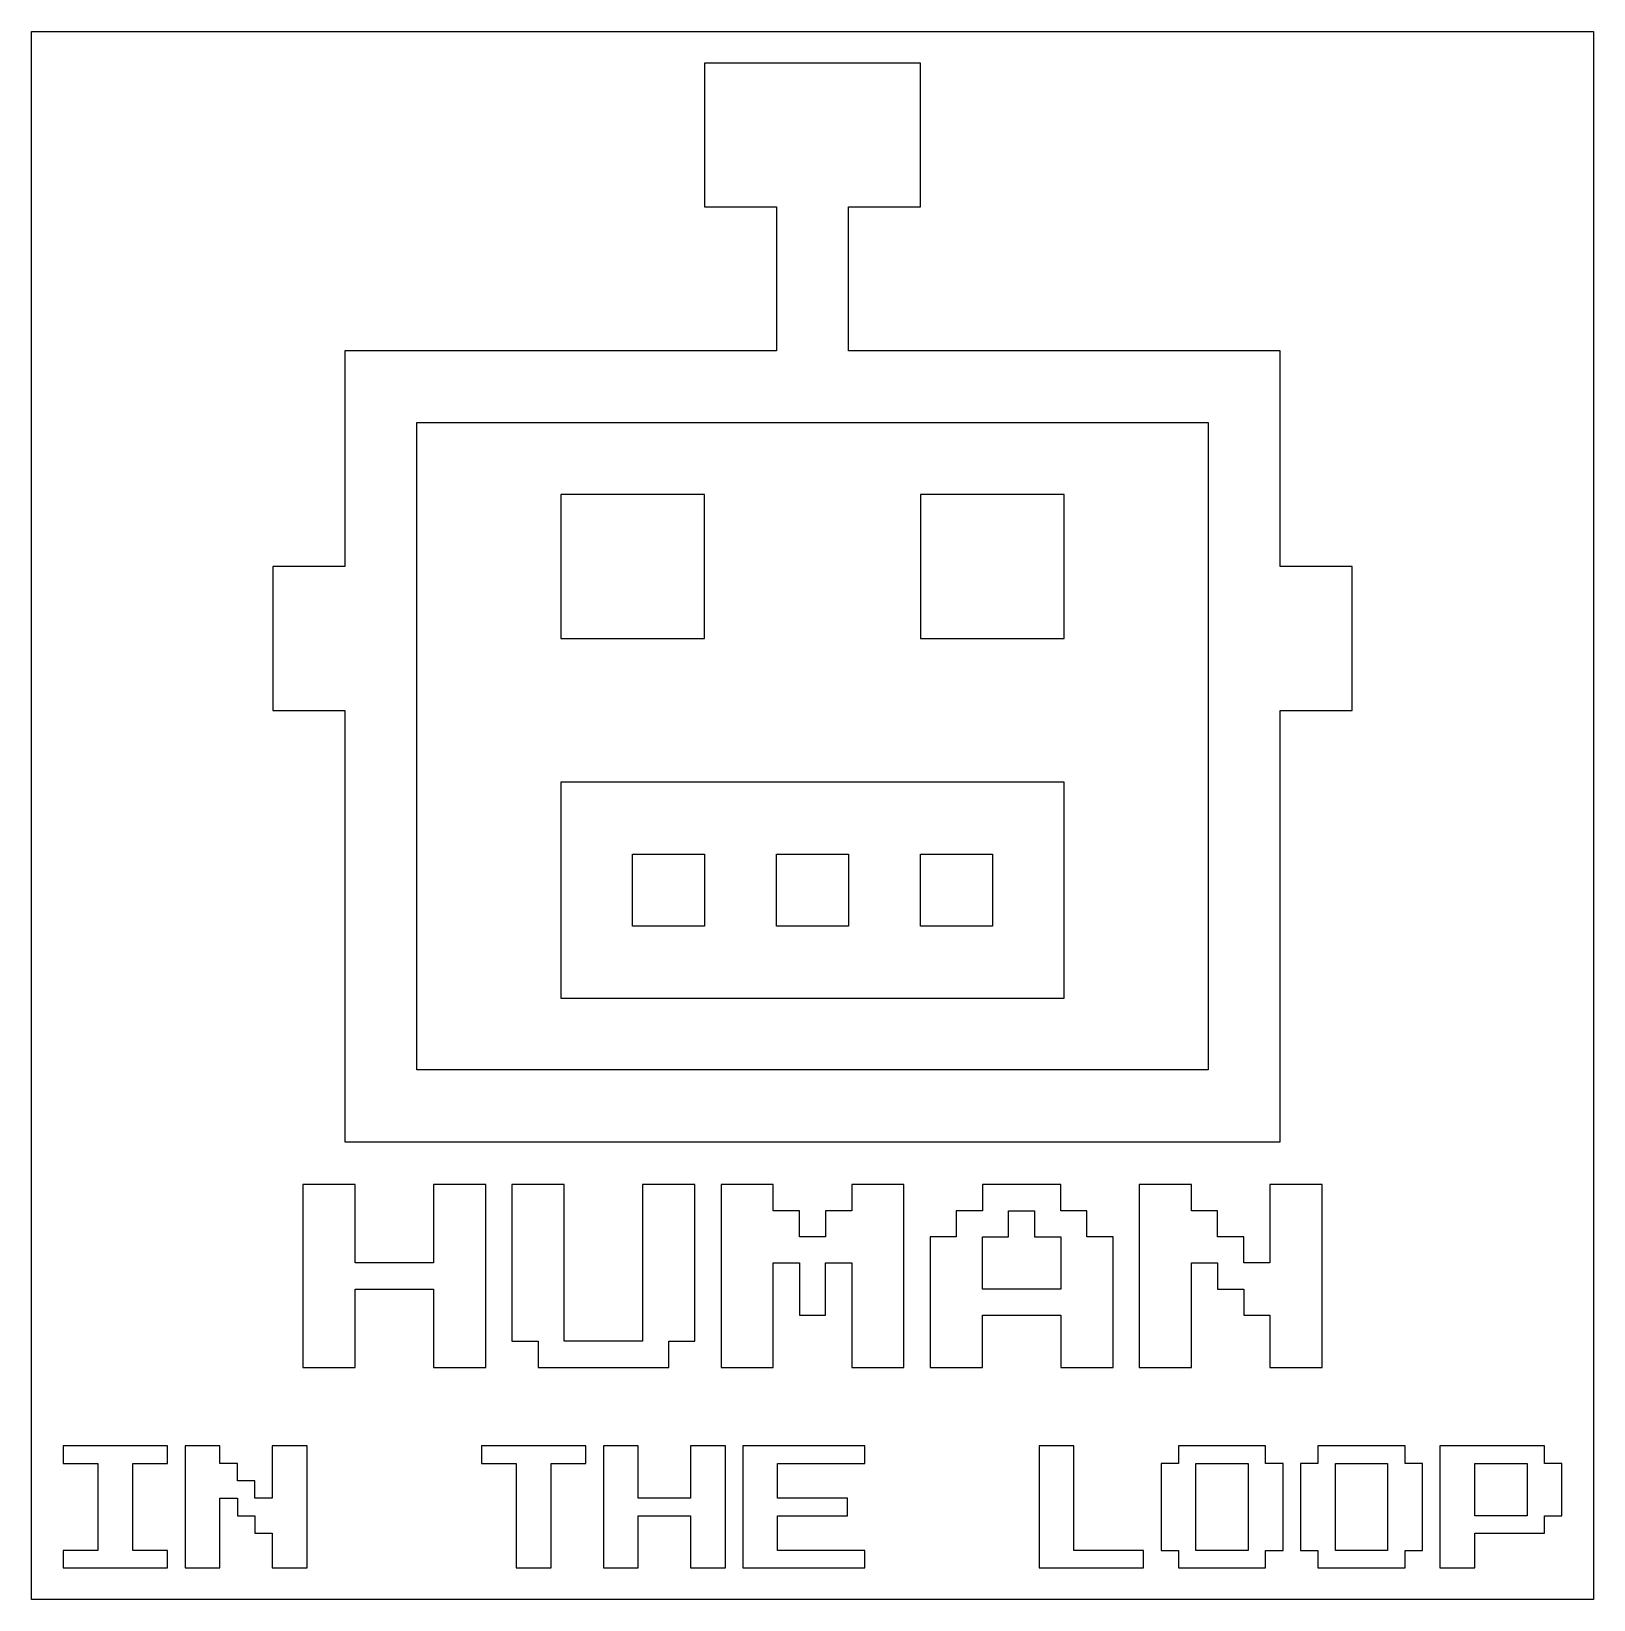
# Model space of a CAD drawing. Header units: millimetres. Extents: x 0 to 272, y 0 to 273.
import ezdxf

# ---------------------------------------------------------------- set-up
doc = ezdxf.new("R2010")
doc.units = ezdxf.units.MM

msp = doc.modelspace()

# ---------------------------------------------------------------- linework, layer by layer
at = {"layer": 'ENTGITTERRAHMEN'}
msp.add_lwpolyline([(0.5, 272.637), (271.5, 272.637), (271.5, 0.5), (0.5, 0.5)], close=True, dxfattribs=at)
at = {"layer": 'MOTIV'}
for points in [[(229.6, 154.817), (229.6, 179.777), (217.12, 179.777), (217.12, 217.217), (142.24, 217.217), (142.24, 242.177), (154.72, 242.177), (154.72, 267.137), (117.28, 267.137), (117.28, 242.177), (129.76, 242.177), (129.76, 217.217), (54.88, 217.217), (54.88, 179.777), (42.4, 179.777), (42.4, 154.817), (54.88, 154.817), (54.88, 79.937), (217.12, 79.937), (217.12, 154.817)], [(67.36, 92.417), (67.36, 204.737), (204.64, 204.737), (204.64, 92.417)], [(117.28, 192.257), (92.32, 192.257), (92.32, 167.297), (117.28, 167.297)], [(179.68, 192.257), (154.72, 192.257), (154.72, 167.297), (179.68, 167.297)], [(92.32, 104.897), (179.68, 104.897), (179.68, 142.337), (92.32, 142.337)], [(104.8, 117.377), (104.8, 129.857), (117.28, 129.857), (117.28, 117.377)], [(129.76, 129.857), (142.24, 129.857), (142.24, 117.377), (129.76, 117.377)], [(154.72, 129.857), (167.2, 129.857), (167.2, 117.377), (154.72, 117.377)], [(79.333, 72.523), (70.267, 72.523), (70.267, 58.923), (56.667, 58.923), (56.667, 72.523), (47.6, 72.523), (47.6, 40.79), (56.667, 40.79), (56.667, 54.39), (70.267, 54.39), (70.267, 40.79), (79.333, 40.79)], [(106.533, 45.323), (92.933, 45.323), (92.933, 72.523), (83.867, 72.523), (83.867, 45.323), (88.4, 45.323), (88.4, 40.79), (111.067, 40.79), (111.067, 45.323), (115.6, 45.323), (115.6, 72.523), (106.533, 72.523)], [(138.267, 58.923), (142.8, 58.923), (142.8, 40.79), (151.867, 40.79), (151.867, 72.523), (142.8, 72.523), (142.8, 67.99), (138.267, 67.99), (138.267, 63.457), (133.733, 63.457), (133.733, 67.99), (129.2, 67.99), (129.2, 72.523), (120.133, 72.523), (120.133, 40.79), (129.2, 40.79), (129.2, 58.923), (133.733, 58.923), (133.733, 49.857), (138.267, 49.857)], [(179.067, 40.79), (188.133, 40.79), (188.133, 63.457), (183.6, 63.457), (183.6, 67.99), (179.067, 67.99), (179.067, 72.523), (165.467, 72.523), (165.467, 67.99), (160.933, 67.99), (160.933, 63.457), (156.4, 63.457), (156.4, 40.79), (165.467, 40.79), (165.467, 49.857), (179.067, 49.857)], [(210.8, 54.39), (210.8, 49.857), (215.333, 49.857), (215.333, 40.79), (224.4, 40.79), (224.4, 72.523), (215.333, 72.523), (215.333, 58.923), (210.8, 58.923), (210.8, 63.457), (206.267, 63.457), (206.267, 67.99), (201.733, 67.99), (201.733, 72.523), (192.667, 72.523), (192.667, 40.79), (201.733, 40.79), (201.733, 58.923), (206.267, 58.923), (206.267, 54.39)], [(174.533, 67.99), (174.533, 63.457), (179.067, 63.457), (179.067, 54.39), (165.467, 54.39), (165.467, 63.457), (170, 63.457), (170, 67.99)], [(24.14, 24.14), (24.14, 27.163), (6, 27.163), (6, 24.14), (12.047, 24.14), (12.047, 9.023), (6, 9.023), (6, 6), (24.14, 6), (24.14, 9.023), (18.093, 9.023), (18.093, 24.14)], [(39.256, 15.07), (39.256, 12.047), (42.279, 12.047), (42.279, 6), (48.326, 6), (48.326, 27.163), (42.279, 27.163), (42.279, 18.093), (39.256, 18.093), (39.256, 21.116), (36.233, 21.116), (36.233, 24.14), (33.209, 24.14), (33.209, 27.163), (27.163, 27.163), (27.163, 6), (33.209, 6), (33.209, 18.093), (36.233, 18.093), (36.233, 15.07)], [(78.558, 27.163), (78.558, 24.14), (84.605, 24.14), (84.605, 6), (90.651, 6), (90.651, 24.14), (96.698, 24.14), (96.698, 27.163)], [(114.837, 27.163), (114.837, 18.093), (105.767, 18.093), (105.767, 27.163), (99.721, 27.163), (99.721, 6), (105.767, 6), (105.767, 15.07), (114.837, 15.07), (114.837, 6), (120.884, 6), (120.884, 27.163)], [(129.953, 18.093), (129.953, 24.14), (145.07, 24.14), (145.07, 27.163), (123.907, 27.163), (123.907, 6), (145.07, 6), (145.07, 9.023), (129.953, 9.023), (129.953, 15.07), (142.047, 15.07), (142.047, 18.093)], [(175.302, 27.163), (175.302, 6), (193.442, 6), (193.442, 9.023), (181.349, 9.023), (181.349, 27.163)], [(217.628, 24.14), (214.605, 24.14), (214.605, 27.163), (199.488, 27.163), (199.488, 24.14), (196.465, 24.14), (196.465, 9.023), (199.488, 9.023), (199.488, 6), (214.605, 6), (214.605, 9.023), (217.628, 9.023)], [(238.791, 24.14), (238.791, 27.163), (223.674, 27.163), (223.674, 24.14), (220.651, 24.14), (220.651, 9.023), (223.674, 9.023), (223.674, 6), (238.791, 6), (238.791, 9.023), (241.814, 9.023), (241.814, 24.14)], [(266, 15.07), (266, 24.14), (262.977, 24.14), (262.977, 27.163), (244.837, 27.163), (244.837, 6), (250.884, 6), (250.884, 12.047), (262.977, 12.047), (262.977, 15.07)], [(202.512, 9.023), (202.512, 24.14), (211.581, 24.14), (211.581, 9.023)], [(226.698, 24.14), (235.767, 24.14), (235.767, 9.023), (226.698, 9.023)], [(250.884, 24.14), (259.953, 24.14), (259.953, 15.07), (250.884, 15.07)]]:
    msp.add_lwpolyline(points, close=True, dxfattribs=at)

doc.saveas('drawing.dxf')
